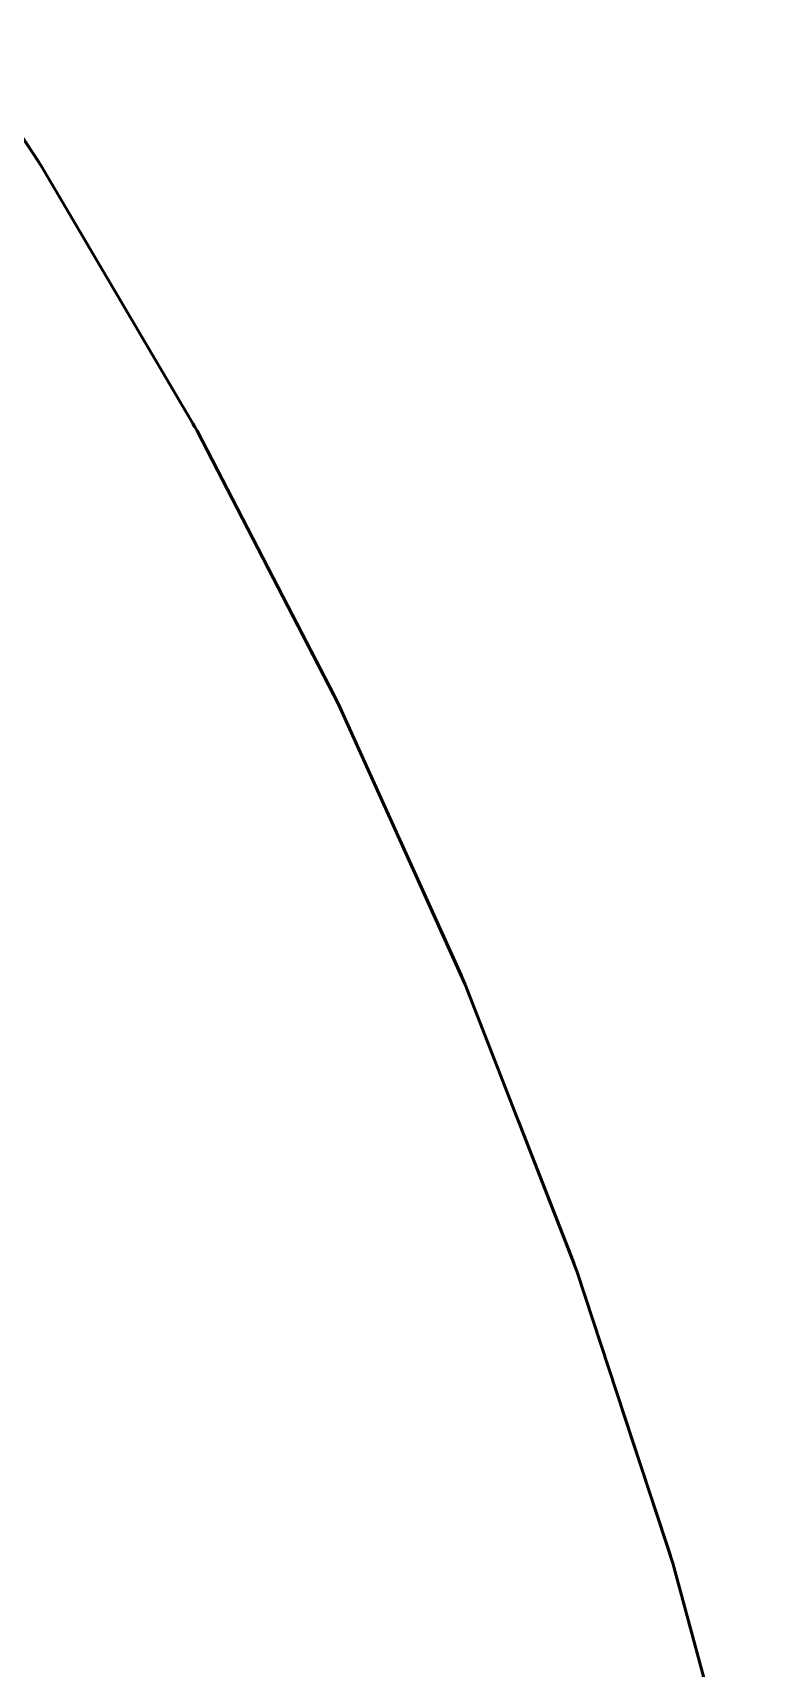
# Model space of a CAD drawing. Header units: millimetres. Extents: x 0 to 420, y 0 to 297.
# Drawn here: x 224.01 to 227.51, y 251.53 to 259.46 of the extents above; entities that cross this region are included whole.
import ezdxf

# ---------------------------------------------------------------- set-up
doc = ezdxf.new("R2010")
doc.units = ezdxf.units.MM
doc.linetypes.add('DASHED', pattern=[1.524, 1.27, -0.254])
doc.layers.add('HIDDEN', color=8, linetype='DASHED', lineweight=25)
doc.layers.add('VISIBLE', color=7, linetype='CONTINUOUS', lineweight=50)

msp = doc.modelspace()

# ---------------------------------------------------------------- linework, layer by layer
at = {"layer": 'HIDDEN'}
for points in [[(223.20573, 260.09405), (224.02981, 258.85179)], [(223.20573, 260.09405), (224.02981, 258.85179)], [(224.02981, 258.85179), (224.78661, 257.56742)], [(224.02981, 258.85179), (224.78661, 257.56742)], [(224.03977, 258.83488), (224.40871, 258.20876)], [(224.78661, 257.56742), (225.47399, 256.2446)], [(224.78661, 257.56742), (225.47399, 256.2446)], [(224.79614, 257.5491), (225.13166, 256.9034)], [(225.47399, 256.2446), (226.08998, 254.88708)], [(225.47399, 256.2446), (226.08998, 254.88708)], [(225.48295, 256.22486), (225.78398, 255.56145)], [(226.08998, 254.88708), (226.63285, 253.49869)], [(226.08998, 254.88708), (226.63285, 253.49869)], [(226.09826, 254.86592), (226.36383, 254.18671)], [(226.63285, 253.49869), (227.10106, 252.08337)], [(226.63285, 253.49869), (227.10106, 252.08337)], [(226.64031, 253.47614), (226.86959, 252.78309)], [(227.10106, 252.08337), (227.49328, 250.64515)], [(227.10106, 252.08337), (227.49328, 250.64515)], [(227.10759, 252.05946), (227.29982, 251.35457)]]:
    msp.add_lwpolyline(points, dxfattribs=at)
at = {"layer": 'VISIBLE'}
for points in [[(223.22705, 260.06364), (224.05058, 258.81854)], [(223.61717, 259.47382), (224.02981, 258.85179)], [(224.02981, 258.85179), (224.03977, 258.83488)], [(224.05058, 258.81854), (224.80658, 257.53131)], [(224.40871, 258.20876), (224.78661, 257.56742)], [(224.78661, 257.56742), (224.79614, 257.5491)], [(224.80658, 257.53131), (225.4929, 256.20563)], [(225.13166, 256.9034), (225.47399, 256.2446)], [(225.47399, 256.2446), (225.48295, 256.22486)], [(225.4929, 256.20563), (226.1076, 254.84524)], [(225.78398, 255.56145), (226.08998, 254.88708)], [(226.08998, 254.88708), (226.09826, 254.86592)], [(226.1076, 254.84524), (226.64892, 253.45404)], [(226.36383, 254.18671), (226.63285, 253.49869)], [(226.63285, 253.49869), (226.64031, 253.47614)], [(226.64892, 253.45404), (227.11532, 252.03595)], [(226.86959, 252.78309), (227.10106, 252.08337)], [(227.10106, 252.08337), (227.10759, 252.05946)], [(227.11532, 252.03595), (227.50548, 250.59503)]]:
    msp.add_lwpolyline(points, dxfattribs=at)

doc.saveas('drawing.dxf')
